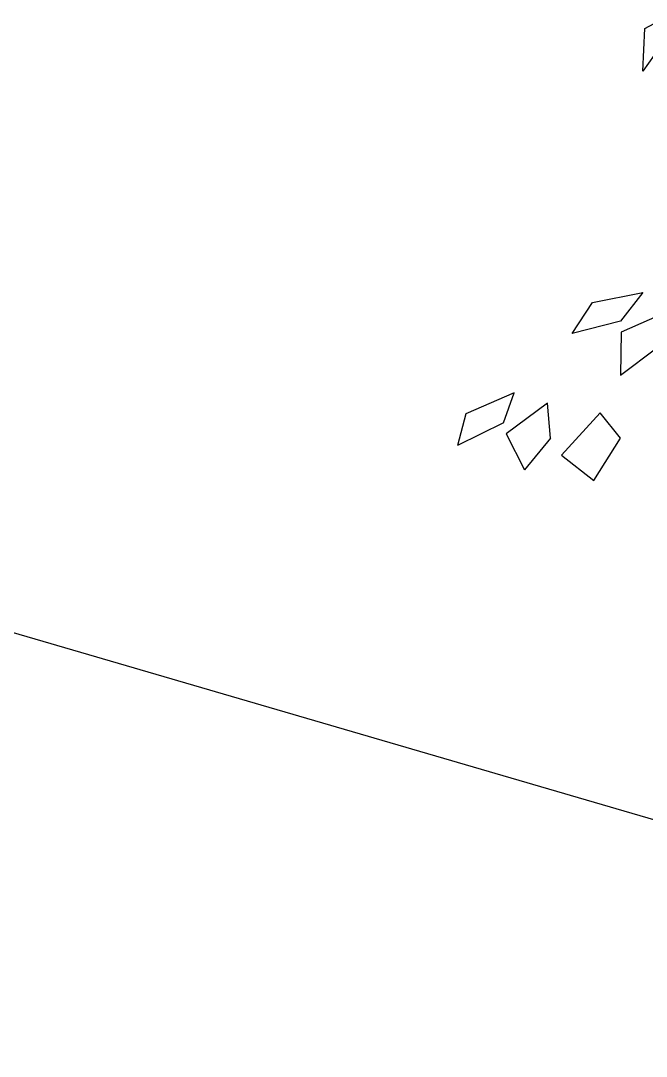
# Model space of a CAD drawing. Header units: millimetres. Extents: x 563079 to 571925, y 2063830 to 2067381.
# Drawn here: x 570985.24 to 570989.92, y 2066757.66 to 2066765.4 of the extents above; entities that cross this region are included whole.
import ezdxf

# ---------------------------------------------------------------- set-up
doc = ezdxf.new("R2010")
doc.units = ezdxf.units.MM
doc.header["$MEASUREMENT"] = 0
doc.layers.add('MC', color=7, linetype='Continuous')
doc.layers.add('SO', color=48, linetype='Continuous')
doc.styles.add('TIEUDE', font='', dxfattribs={"width": 0.8})
doc.styles.get('TIEUDE').set_extended_font_data('.VnAvantH')
doc.dimstyles.new('DIM3', dxfattribs={"dimscale": 1.2, "dimtxt": 1.2, "dimasz": 0.4, "dimexe": 0, "dimexo": 0, "dimgap": 0.3, "dimtad": 1, "dimzin": 0, "dimdsep": 46, "dimtxsty": 'TIEUDE', "dimblk1": 'BOXFILLED', "dimblk2": 'BOXFILLED', "dimsah": 1, "dimcen": 0.09, "dimdle": 0.8, "dimclrd": 9, "dimclre": 9, "dimclrt": 7, "dimadec": 1, "dimazin": 0, "dimtfac": 1, "dimtmove": 2, "dimatfit": 3, "dimldrblk": 'BOXFILLED', "dimfxl": 1, "dimtolj": 1, "dimtzin": 0, "dimarcsym": 0})

# ---------------------------------------------------------------- blocks, each defined once
blk = doc.blocks.new('fasfsfsdf')
at = {"color": 99, "linetype": 'ByBlock'}
for p, q in [((596102.0892, 2065635.0964), (596101.9797, 2065635.1534)), ((596102.1034, 2065634.7753), (596102.0892, 2065635.0964)), ((596102.0178, 2065634.8966), (596102.1034, 2065634.7753)), ((596102.4792, 2065633.0449), (596102.1034, 2065633.1198)), ((596102.1034, 2065633.1198), (596102.2699, 2065632.9057)), ((596101.9084, 2065632.9806), (596102.2652, 2065632.8236)), ((596102.6315, 2065632.8129), (596102.4792, 2065633.0449)), ((596102.2699, 2065632.9057), (596102.6315, 2065632.8129)), ((596102.2652, 2065632.8236), (596102.2699, 2065632.5025)), ((596102.2699, 2065632.5025), (596101.9988, 2065632.7059)), ((596103.0644, 2065632.3705), (596103.4259, 2065632.2135)), ((596103.1452, 2065632.1458), (596103.0644, 2065632.3705)), ((596102.7932, 2065632.0316), (596102.817, 2065632.292)), ((596102.817, 2065632.292), (596103.1262, 2065632.0637)), ((596102.2699, 2065632.0316), (596102.4222, 2065632.2207)), ((596102.4222, 2065632.2207), (596102.7123, 2065631.9031)), ((596103.4259, 2065632.2135), (596103.4878, 2065631.9745)), ((596103.1452, 2065632.1458), (596103.4878, 2065631.9745)), ((596103.1262, 2065632.0637), (596102.9883, 2065631.7925)), ((596102.4697, 2065631.714), (596102.2699, 2065632.0316)), ((596102.7932, 2065632.0316), (596102.9883, 2065631.7925)), ((596102.7123, 2065631.9031), (596102.4697, 2065631.714))]:
    blk.add_line(p, q, dxfattribs=at)
blk = doc.blocks.new('_BoxFilled')
at = {"color": 0, "linetype": 'ByBlock', "lineweight": -2}
blk.add_line((-0.5, 0), (-1, 0), dxfattribs=at)
at = {"color": 0, "linetype": 'ByBlock'}
blk.add_solid([(-0.5, 0.5), (0.5, 0.5), (-0.5, -0.5), (0.5, -0.5)], dxfattribs=at)

msp = doc.modelspace()

# ---------------------------------------------------------------- block references
at = {"layer": 'SO', "color": 4, "xscale": -1}
msp.add_blockref('fasfsfsdf', (1167091.99299, 1130.25078), dxfattribs=at)

# ---------------------------------------------------------------- leaders
at = {"layer": 'MC', "color": 9}
msp.add_leader([(570996.01861, 2066757.65705), (570980.38802, 2066762.22724), (570969.19714, 2066762.22724)], dimstyle='DIM3', override={"dimasz": 1.5, "dimgap": 0.3, "dimtad": 0}, dxfattribs=at)

doc.saveas('drawing.dxf')
